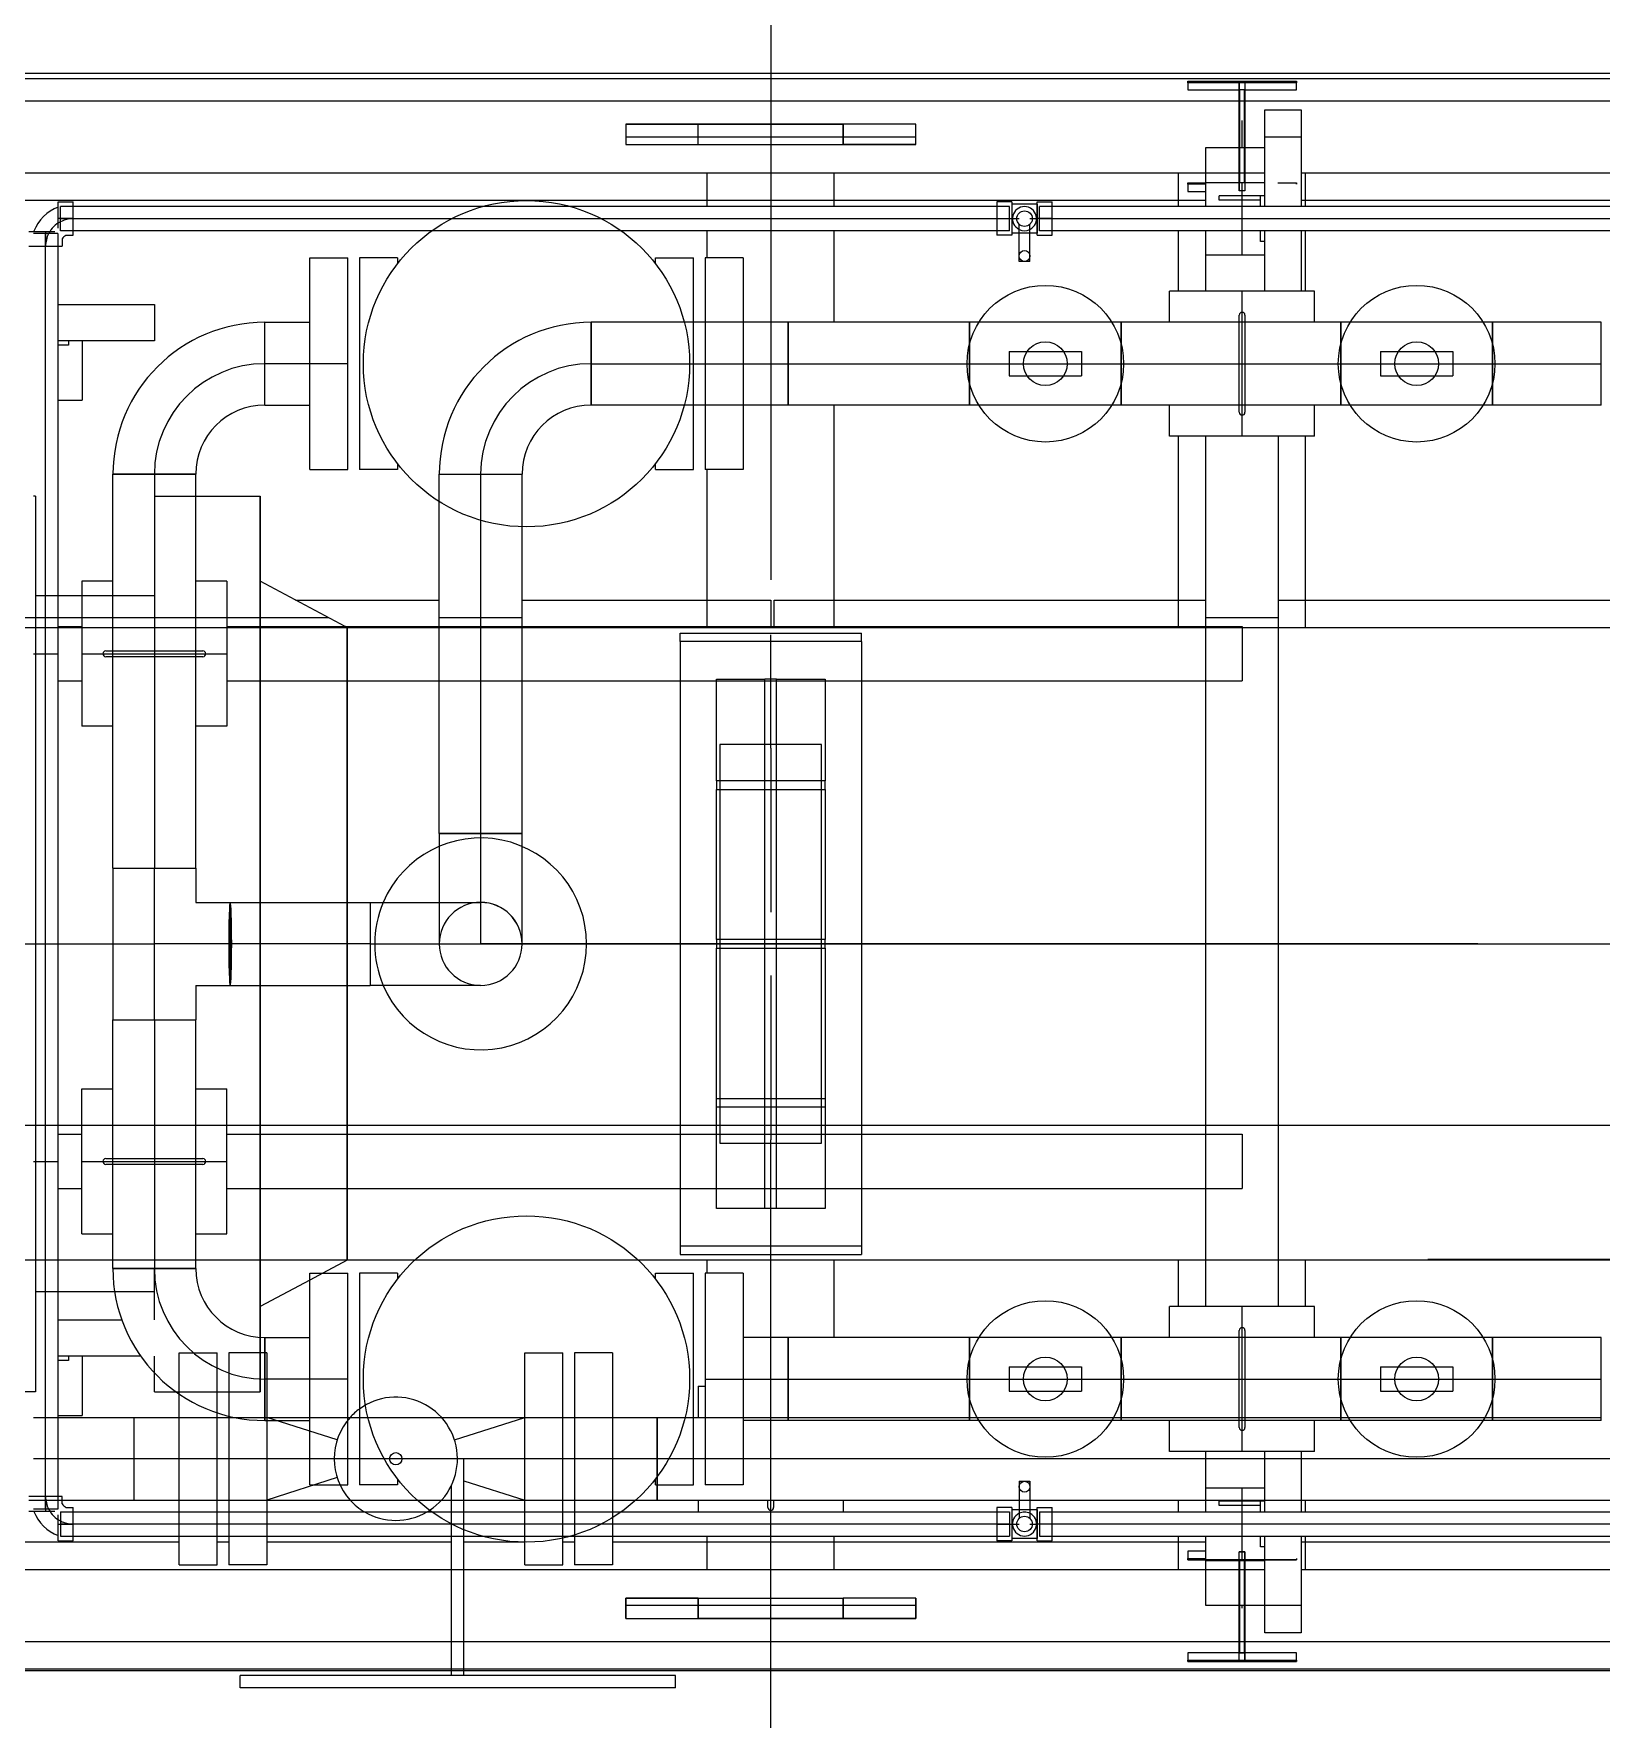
# Model space of a CAD drawing. Header units: inches. Extents: x 295136 to 296247, y 2627183 to 2627409.
# Drawn here: x 295226.986 to 295229.148, y 2627264.263 to 2627266.587 of the extents above; entities that cross this region are included whole.
import ezdxf

# ---------------------------------------------------------------- set-up
doc = ezdxf.new("R2010")
doc.units = ezdxf.units.IN
doc.header["$MEASUREMENT"] = 0
doc.layers.add('EQUIPMENT LAYOUT-EMBED 1_DWG$0$DwgTemplate', color=7, linetype='Continuous')
doc.layers.add('Layout', color=6, linetype='Continuous')

# ---------------------------------------------------------------- blocks, each defined once
blk = doc.blocks.new('A$C55974CAD')
at = {"lineweight": 25}
blk.add_line((34.1649, 18.9031), (34.1649, 19.394), dxfattribs=at)
at = {"layer": 'EQUIPMENT LAYOUT-EMBED 1_DWG$0$DwgTemplate', "color": 54, "lineweight": 25}
for p, q in [((33.5975, 14.0254), (33.5975, 22.3991)), ((35.7933, 22.3991), (35.7933, 14.0277))]:
    blk.add_line(p, q, dxfattribs=at)
at = {"layer": 'EQUIPMENT LAYOUT-EMBED 1_DWG$0$DwgTemplate', "color": 1, "lineweight": 25}
for p, q in [((33.6, 20.74), (33.6, 22.4)), ((35.8, 14), (35.8, 22.4)), ((33.6375, 14.0967), (33.6375, 22.3033)), ((33.7375, 22.3033), (33.7375, 19.6185)), ((35.6625, 19.6185), (35.6625, 22.3033)), ((35.7625, 22.3033), (35.7625, 14.0967)), ((33.775, 21.1157), (33.775, 22.2625)), ((35.625, 19.7005), (35.625, 22.2625)), ((34.6, 21.7654), (34.6, 21.15)), ((34.6, 21.7654), (34.6, 21.15)), ((34.2625, 21.2833), (34.2625, 21.25)), ((34.3375, 21.2833), (34.3375, 21.25)), ((34.9625, 21.2833), (34.9625, 21.25)), ((35.0375, 21.2833), (35.0375, 21.25)), ((33.775, 21.0473), (33.775, 21.0633)), ((34.2625, 21.05), (34.2625, 19.65)), ((34.3375, 21.05), (34.3375, 19.65)), ((34.9625, 21.05), (34.9625, 19.65)), ((35.0375, 21.05), (35.0375, 19.65)), ((33.775, 20.74), (33.775, 20.9949)), ((35.074, 20.9552), (35.074, 20.7571)), ((33.6, 18.2475), (33.6, 20.723)), ((33.775, 20.6391), (33.775, 20.723)), ((34.6, 19.325), (34.6, 20.7)), ((34.6, 20.7), (34.6, 20.284)), ((34.6, 20.7), (34.6, 16.108)), ((35.074, 20.6428), (35.074, 20.3)), ((33.775, 20.5708), (33.775, 20.5868)), ((33.775, 19.7005), (33.775, 20.5184)), ((33.7375, 20.3875), (33.7833, 20.3875)), ((34.146, 20.3875), (34.164, 20.3875)), ((35.0375, 20.3875), (35.2539, 20.3875)), ((35.546, 20.3875), (35.5833, 20.3875)), ((35.6167, 20.3875), (35.6625, 20.3875)), ((33.0699, 20.3), (33.6699, 20.3)), ((33.6699, 20.3), (33.6979, 20.3)), ((33.6979, 20.3), (33.7833, 20.3)), ((33.7833, 20.3), (33.8167, 20.3)), ((33.8167, 20.3), (33.9428, 20.3)), ((33.9428, 20.3), (34.0571, 20.3)), ((34.0571, 20.3), (34.2979, 20.3)), ((35.074, 20.3), (35.0375, 20.3)), ((35.0375, 20.2951), (35.074, 20.2951)), ((35.074, 20.2951), (35.074, 19.7)), ((35.3428, 20.3), (35.1021, 20.3)), ((35.4571, 20.3), (35.3428, 20.3)), ((35.5833, 20.3), (35.4571, 20.3)), ((35.6167, 20.3), (35.5833, 20.3)), ((35.7021, 20.3), (35.6167, 20.3)), ((35.7301, 20.3), (35.7021, 20.3)), ((36.3301, 20.3), (35.7301, 20.3)), ((33.7375, 20.2125), (33.7833, 20.2125)), ((34.0571, 20.2125), (34.164, 20.2125)), ((35.0375, 20.2125), (35.3428, 20.2125)), ((35.4571, 20.2125), (35.5833, 20.2125)), ((35.6167, 20.2125), (35.6625, 20.2125)), ((33.7375, 19.7375), (33.7833, 19.7375)), ((33.8167, 19.7375), (33.8328, 19.7375)), ((34.1, 19.7375), (34.164, 19.7375)), ((35.0375, 19.7375), (35.3, 19.7375)), ((35.5, 19.7375), (35.5833, 19.7375)), ((35.6167, 19.7375), (35.6625, 19.7375)), ((33.6125, 19.725), (33.6125, 19.575)), ((33.6225, 19.725), (33.6125, 19.725)), ((33.6225, 19.6535), (33.6225, 19.725)), ((33.7625, 19.725), (33.7525, 19.725)), ((33.7525, 19.725), (33.7525, 19.7005)), ((33.7625, 19.7005), (33.7625, 19.725)), ((35.6375, 19.725), (35.6375, 19.7005)), ((35.6475, 19.725), (35.6375, 19.725)), ((35.6475, 19.7005), (35.6475, 19.725)), ((35.7775, 19.725), (35.7775, 19.6535)), ((35.7875, 19.725), (35.7775, 19.725)), ((35.7875, 19.575), (35.7875, 19.725)), ((33.6875, 19.6185), (33.6875, 19.7)), ((33.6875, 19.7), (33.7495, 19.7)), ((33.8495, 19.7), (33.9, 19.7)), ((34.1, 19.7), (35.3, 19.7)), ((35.5, 19.7), (35.5495, 19.7)), ((35.6495, 19.7), (35.6981, 19.7)), ((35.6981, 19.7), (35.6981, 19.6185)), ((33.7495, 19.6535), (33.6225, 19.6535)), ((33.6225, 19.6465), (33.7495, 19.6465)), ((33.6225, 19.575), (33.6225, 19.6465)), ((34.3375, 19.65), (34.2625, 19.65)), ((35.0375, 19.65), (34.9625, 19.65)), ((35.7775, 19.6535), (35.6495, 19.6535)), ((35.6495, 19.6465), (35.7775, 19.6465)), ((35.7775, 19.6465), (35.7775, 19.575)), ((34.1, 19.6), (35.3, 19.6)), ((35.074, 19.6), (35.074, 18.574)), ((33.6125, 19.575), (33.6225, 19.575)), ((35.7775, 19.575), (35.7875, 19.575)), ((33.7375, 19.5685), (33.7375, 17.3685)), ((33.7375, 19.5625), (33.7833, 19.5625)), ((33.775, 18.574), (33.775, 19.5685)), ((33.8167, 19.5625), (33.8328, 19.5625)), ((34.1, 19.5625), (34.164, 19.5625)), ((35.036, 19.5625), (35.3, 19.5625)), ((35.5, 19.5625), (35.5833, 19.5625)), ((35.6167, 19.5625), (35.6625, 19.5625)), ((35.625, 18.574), (35.625, 19.5685)), ((35.6625, 17.3685), (35.6625, 19.5685))]:
    blk.add_line(p, q, dxfattribs=at)
at = {"layer": 'EQUIPMENT LAYOUT-EMBED 1_DWG$0$DwgTemplate', "color": 9, "lineweight": 25}
for p, q in [((34.35, 22.2133), (34.35, 16.1506)), ((35.05, 21.5537), (35.05, 20.9102)), ((34.3, 21.3167), (34.3, 21.2833)), ((35, 21.3167), (35, 21.2833)), ((34.3, 21.25), (34.3, 21.05)), ((35, 21.25), (35, 21.05)), ((35.05, 20.7571), (35.05, 20.6428)), ((33.6, 20.723), (33.6, 20.74)), ((33.6875, 20.1), (33.6875, 20.5)), ((35.7125, 20.1), (35.7125, 20.5)), ((34.2979, 20.3), (34.33, 20.3)), ((34.5564, 20.3), (34.33, 20.3)), ((34.87, 20.3), (34.6436, 20.3)), ((34.87, 20.3), (35.026, 20.3)), ((35.05, 19.7), (35.05, 19.6)), ((33.6839, 19.65), (33.6875, 19.65)), ((33.7495, 19.65), (33.8495, 19.65)), ((33.9, 19.65), (34.1, 19.65)), ((35.3, 19.65), (35.5, 19.65)), ((35.5495, 19.65), (35.6495, 19.65)), ((35.6981, 19.65), (35.7354, 19.65)), ((33.6875, 19.5685), (33.6875, 19.6185)), ((35.7125, 19.5685), (35.7125, 19.6185))]:
    blk.add_line(p, q, dxfattribs=at)
at = {"layer": 'EQUIPMENT LAYOUT-EMBED 1_DWG$0$DwgTemplate', "color": 7, "lineweight": 25}
for p, q in [((34.164, 20.884), (34.164, 21.58)), ((35.036, 20.884), (35.036, 21.58)), ((33.9825, 21.314), (33.9825, 21.3495)), ((33.8175, 21.3), (33.8175, 21.323)), ((33.8206, 21.2833), (33.8206, 21.3167)), ((33.8328, 21.323), (33.8328, 21.277)), ((33.8381, 21.3), (33.8381, 21.323)), ((33.89, 21.2833), (33.89, 21.3167)), ((33.9471, 21.3167), (33.9471, 21.2833)), ((35.2175, 21.314), (33.9825, 21.314)), ((35.2175, 21.314), (33.9825, 21.314)), ((34.12, 21.2833), (34.12, 21.314)), ((35.08, 21.2833), (35.08, 21.314)), ((35.2175, 21.314), (35.2175, 21.3167)), ((35.5619, 21.323), (35.5619, 21.277)), ((35.5794, 21.2833), (35.5794, 21.3167)), ((35.5825, 21.323), (35.5825, 21.2871)), ((33.8206, 21.3), (33.8175, 21.3)), ((33.8175, 21.3), (33.8175, 21.3)), ((33.8175, 21.2871), (33.8175, 21.3)), ((33.8206, 21.3), (33.8381, 21.3)), ((33.8381, 21.3), (33.8206, 21.3)), ((33.8381, 21.3), (35.5619, 21.3)), ((33.8381, 21.277), (33.8381, 21.3)), ((35.5619, 21.3), (35.5794, 21.3)), ((35.5794, 21.3), (35.5619, 21.3)), ((35.5825, 21.3), (35.5794, 21.3)), ((35.5825, 21.3), (35.5825, 21.3)), ((33.777, 21.2825), (33.8129, 21.2825)), ((33.777, 21.2825), (33.777, 21.2619)), ((33.8167, 21.2793), (33.7833, 21.2793)), ((33.7833, 21.2793), (33.7833, 21.2619)), ((33.8, 21.2825), (33.8, 21.2793)), ((33.8, 21.2825), (33.8, 21.2825)), ((33.8, 21.2619), (33.8, 21.2793)), ((33.8, 21.2793), (33.8, 21.2619)), ((33.8167, 21.2793), (33.8167, 21.2619)), ((33.8381, 21.2833), (33.8206, 21.2833)), ((33.823, 21.2722), (33.823, 21.2619)), ((33.8278, 21.277), (33.8381, 21.277)), ((33.8328, 21.277), (33.8328, 20.7874)), ((35.5619, 21.2833), (33.8381, 21.2833)), ((33.89, 20.9357), (33.89, 21.2833)), ((33.9471, 21.2833), (33.9471, 21.0398)), ((35.5794, 21.2833), (35.5619, 21.2833)), ((35.5722, 21.277), (35.5619, 21.277)), ((35.577, 21.2722), (35.577, 21.2619)), ((35.5833, 21.2793), (35.6167, 21.2793)), ((35.5833, 21.2619), (35.5833, 21.2793)), ((35.5871, 21.2825), (35.6, 21.2825)), ((35.6, 21.2793), (35.6, 21.2825)), ((35.6, 21.2825), (35.6, 21.2825)), ((35.6, 21.2825), (35.623, 21.2825)), ((35.6, 21.2793), (35.6, 21.2619)), ((35.6, 21.2619), (35.6, 21.2793)), ((35.6167, 21.2619), (35.6167, 21.2793)), ((35.623, 21.2825), (35.623, 21.2619)), ((33.777, 21.2619), (33.823, 21.2619)), ((33.7833, 21.2619), (33.7833, 20.6973)), ((33.8, 20.7399), (33.8, 21.2619)), ((33.8167, 21.2619), (33.8167, 20.7673)), ((35.08, 21.15), (35.08, 21.25)), ((35.577, 21.2619), (35.6, 21.2619)), ((35.5833, 20.7673), (35.5833, 21.2619)), ((35.6, 21.2619), (35.6, 20.7399)), ((35.6, 21.2619), (35.623, 21.2619)), ((35.6167, 20.6973), (35.6167, 21.2619)), ((34.12, 21.15), (34.12, 21.2046)), ((34.1524, 21.2071), (34.1524, 21.0928)), ((34.1524, 21.2071), (34.296, 21.2071)), ((34.1524, 21.0928), (34.1524, 21.2071)), ((34.296, 21.2071), (34.304, 21.2071)), ((34.304, 21.2071), (34.4953, 21.2071)), ((34.4953, 21.2071), (34.4953, 21.0928)), ((34.4954, 21.2071), (34.4954, 21.0929)), ((34.7046, 21.2071), (34.4954, 21.2071)), ((34.7046, 21.2071), (34.7046, 21.0928)), ((34.7046, 21.2071), (34.996, 21.2071)), ((34.7046, 21.2071), (34.7046, 21.0929)), ((34.996, 21.2071), (35.004, 21.2071)), ((35.004, 21.2071), (35.2476, 21.2071)), ((35.2476, 21.2071), (35.2476, 21.0928)), ((35.2476, 21.0928), (35.2476, 21.2071)), ((33.8328, 21.1776), (33.89, 21.1776)), ((33.8328, 21.1776), (33.9471, 21.1776)), ((33.89, 21.1776), (33.9471, 21.1776)), ((34.0086, 21.15), (34.0315, 21.15)), ((34.0086, 21.15), (34.0315, 21.15)), ((34.0815, 21.15), (34.1524, 21.15)), ((34.0815, 21.15), (34.1524, 21.15)), ((34.296, 21.15), (34.1524, 21.15)), ((34.1524, 21.15), (34.1524, 21.15)), ((34.1524, 21.15), (34.1524, 21.15)), ((34.304, 21.15), (34.296, 21.15)), ((34.4953, 21.15), (34.304, 21.15)), ((34.4953, 21.15), (34.4954, 21.15)), ((34.4954, 21.15), (34.7046, 21.15)), ((34.6, 21.0454), (34.6, 21.15)), ((34.996, 21.15), (34.7046, 21.15)), ((34.7046, 21.15), (34.7046, 21.15)), ((34.7046, 21.15), (34.7046, 21.15)), ((35.004, 21.15), (34.996, 21.15)), ((35.2476, 21.15), (35.004, 21.15)), ((35.2175, 21.15), (35.2175, 21.0928)), ((35.2476, 21.15), (35.2476, 21.15)), ((35.2476, 21.15), (35.2476, 21.15)), ((33.7439, 21.1157), (33.7833, 21.1157)), ((33.7439, 21.1157), (33.7439, 21.0633)), ((33.7833, 21.1157), (33.8167, 21.1157)), ((33.8167, 21.1157), (33.8328, 21.1157)), ((33.8328, 21.1157), (33.89, 21.1157)), ((33.89, 21.1157), (33.9471, 21.1157)), ((33.9471, 21.1157), (33.9793, 21.1157)), ((33.9793, 21.1157), (34.036, 21.1157)), ((33.9825, 21.1202), (33.9825, 21.004)), ((34.036, 21.1157), (34.036, 21.0633)), ((34.1524, 21.0928), (34.296, 21.0928)), ((34.296, 21.0928), (34.304, 21.0928)), ((34.304, 21.0928), (34.4953, 21.0928)), ((34.4954, 21.0929), (34.4954, 21.0928)), ((34.5428, 21.0928), (34.4954, 21.0928)), ((34.5428, 21.0929), (34.5428, 21.0454)), ((34.6571, 21.0929), (34.6571, 21.0454)), ((34.7046, 21.0928), (34.6571, 21.0928)), ((34.7046, 21.0929), (34.7046, 21.0928)), ((34.7046, 21.0928), (34.996, 21.0928)), ((34.996, 21.0928), (35.004, 21.0928)), ((35.004, 21.0928), (35.2476, 21.0928)), ((33.7439, 21.0633), (33.7833, 21.0633)), ((33.7833, 21.0633), (33.8167, 21.0633)), ((33.8167, 21.0633), (33.8328, 21.0633)), ((33.8328, 21.0633), (33.89, 21.0633)), ((33.89, 21.0633), (33.9471, 21.0633)), ((33.9471, 21.0633), (33.9534, 21.0633)), ((33.9534, 21.0633), (34.036, 21.0633)), ((33.7833, 21.0473), (33.7439, 21.0473)), ((33.7439, 20.9949), (33.7439, 21.0473)), ((33.8167, 21.0473), (33.7833, 21.0473)), ((33.8328, 21.0473), (33.8167, 21.0473)), ((33.89, 21.0473), (33.8328, 21.0473)), ((33.9471, 21.0473), (33.89, 21.0473)), ((33.9488, 21.0473), (33.9471, 21.0473)), ((33.9471, 21.0398), (33.9471, 20.8833)), ((34.036, 21.0473), (33.9488, 21.0473)), ((34.036, 20.9949), (34.036, 21.0473)), ((34.6571, 21.0454), (34.5428, 21.0454)), ((34.5428, 21.0454), (34.5428, 20.8524)), ((34.6, 20.8524), (34.6, 21.0454)), ((34.6, 21.0454), (34.6, 21.0454)), ((34.6571, 21.0454), (34.6571, 20.8524)), ((33.574, 20.7315), (33.574, 21.0315)), ((33.574, 21.0315), (33.591, 21.0315)), ((33.591, 20.7315), (33.591, 21.0315)), ((33.7833, 20.9949), (33.7439, 20.9949)), ((33.8167, 20.9949), (33.7833, 20.9949)), ((33.8328, 20.9949), (33.8167, 20.9949)), ((33.9471, 20.9949), (33.8328, 20.9949)), ((33.89, 20.9949), (33.8328, 20.9949)), ((33.864, 20.8979), (33.8328, 20.9949)), ((34.036, 20.9949), (33.89, 20.9949)), ((33.916, 20.8979), (33.9471, 20.9949)), ((33.9428, 20.9976), (34, 20.9976)), ((33.9428, 20.9976), (33.9428, 20.9357)), ((34.0571, 20.9976), (33.9428, 20.9976)), ((34.0574, 21.004), (33.9825, 21.004)), ((33.9825, 21.004), (34.0574, 21.004)), ((34, 20.8833), (34, 20.9976)), ((34, 20.9976), (34.0571, 20.9976)), ((34, 20.9976), (34, 20.9976)), ((34, 20.9976), (34, 20.9976)), ((34.0571, 20.9976), (34.0571, 20.9357)), ((34.3375, 21.004), (34.2625, 21.004)), ((34.2625, 21.004), (34.3375, 21.004)), ((34.6571, 21.004), (34.5428, 21.004)), ((34.5428, 21.004), (34.6571, 21.004)), ((35.0375, 21.004), (34.9625, 21.004)), ((34.9625, 21.004), (35.0375, 21.004)), ((35.3428, 20.9976), (35.4, 20.9976)), ((35.3428, 20.9976), (35.3428, 20.9357)), ((35.3428, 20.9976), (35.4571, 20.9976)), ((35.4, 20.8833), (35.4, 20.9976)), ((35.4, 20.9976), (35.4571, 20.9976)), ((35.4, 20.9976), (35.4, 20.9976)), ((35.4, 20.9976), (35.4, 20.9976)), ((35.4571, 20.9976), (35.4571, 20.9357)), ((33.8539, 20.9357), (34, 20.9357)), ((33.8539, 20.9357), (33.8539, 20.8833)), ((33.89, 20.8833), (33.89, 20.9357)), ((34, 20.9357), (34.146, 20.9357)), ((34.146, 20.9176), (34.1364, 20.9357)), ((34.146, 20.9357), (34.146, 20.8833)), ((35.2539, 20.9357), (35.4, 20.9357)), ((35.2539, 20.9357), (35.2539, 20.8833)), ((35.4, 20.9357), (35.546, 20.9357)), ((35.546, 20.9357), (35.546, 20.8833)), ((33.8539, 20.8833), (34, 20.8833)), ((33.89, 20.8673), (33.89, 20.8833)), ((33.9471, 20.8833), (33.9471, 20.8673)), ((34, 20.8833), (34.146, 20.8833)), ((34.3375, 20.884), (34.2625, 20.884)), ((34.2625, 20.884), (34.3375, 20.884)), ((34.6571, 20.884), (34.5428, 20.884)), ((34.5428, 20.884), (34.6571, 20.884)), ((35.036, 20.884), (34.9625, 20.884)), ((34.9625, 20.884), (35.036, 20.884)), ((35.036, 20.884), (35.0375, 20.8868)), ((35.036, 19.6), (35.036, 20.884)), ((35.2539, 20.8833), (35.4, 20.8833)), ((35.4, 20.8833), (35.546, 20.8833)), ((33.89, 20.4063), (33.89, 20.8673)), ((33.9471, 20.8673), (33.9471, 20.4063)), ((34.6571, 20.8524), (34.5428, 20.8524)), ((34.6571, 20.8524), (34.5428, 20.8524)), ((34.5428, 20.7), (34.5428, 20.8524)), ((34.6, 20.8524), (34.6, 20.8524)), ((34.6, 20.8524), (34.6, 20.8524)), ((34.6, 20.8524), (34.6, 20.7)), ((34.6571, 20.8524), (34.6571, 20.7)), ((33.8328, 20.7874), (33.8328, 20.4862)), ((34.164, 20.4827), (34.164, 20.7908)), ((33.8167, 20.7673), (33.8167, 20.5063)), ((34.7524, 20.7571), (34.6, 20.7571)), ((34.7524, 20.7), (34.7524, 20.7571)), ((34.7524, 20.7571), (34.7524, 20.7)), ((34.7524, 20.7571), (35.0375, 20.7571)), ((35.0375, 20.7571), (35.2099, 20.7571)), ((35.2099, 20.7571), (35.2476, 20.7571)), ((35.2476, 20.7571), (35.2476, 20.7)), ((35.2476, 20.7571), (35.2476, 20.6428)), ((35.5833, 20.5063), (35.5833, 20.7673)), ((33.591, 20.74), (33.6375, 20.74)), ((33.6375, 20.74), (33.7375, 20.74)), ((33.7375, 20.74), (33.7833, 20.74)), ((33.7833, 20.74), (33.854, 20.74)), ((33.8, 20.5337), (33.8, 20.7399)), ((33.916, 20.7361), (33.9471, 20.6392)), ((35.6, 20.7399), (35.6, 20.5337)), ((33.574, 20.4315), (33.574, 20.7315)), ((33.591, 20.4315), (33.591, 20.7315)), ((33.591, 20.723), (33.6375, 20.723)), ((33.6375, 20.723), (33.7375, 20.723)), ((33.7375, 20.723), (33.7833, 20.723)), ((33.7833, 20.723), (33.89, 20.723)), ((33.8598, 20.723), (33.8328, 20.6392)), ((33.7833, 20.6973), (33.7833, 20.5762)), ((34.7524, 20.7), (34.6, 20.7)), ((34.7524, 20.7), (34.7524, 20.7)), ((34.7524, 20.7), (34.7524, 20.7)), ((34.7524, 20.6428), (34.7524, 20.7)), ((35.0375, 20.7), (34.7524, 20.7)), ((34.7524, 20.7), (34.7524, 20.6428)), ((35.1841, 20.7), (35.0375, 20.7)), ((35.2476, 20.7), (35.1841, 20.7)), ((35.2476, 20.7), (35.2476, 20.6428)), ((35.2476, 20.7), (35.2476, 20.7)), ((35.2476, 20.7), (35.2476, 20.7)), ((35.6167, 20.5762), (35.6167, 20.6973)), ((33.7439, 20.6391), (33.775, 20.6391)), ((33.7439, 20.6391), (33.7439, 20.5868)), ((33.775, 20.6391), (33.89, 20.6391)), ((33.8328, 20.6392), (33.89, 20.6392)), ((33.89, 20.6392), (33.9471, 20.6392)), ((33.89, 20.6391), (34.036, 20.6391)), ((34.036, 20.6391), (34.036, 20.5868)), ((34.6, 20.6428), (34.7524, 20.6428)), ((34.7524, 20.6428), (35.0375, 20.6428)), ((35.0375, 20.6428), (35.1751, 20.6428)), ((35.1751, 20.6428), (35.2476, 20.6428)), ((33.7439, 20.5868), (33.7806, 20.5868)), ((33.7833, 20.5708), (33.7439, 20.5708)), ((33.7439, 20.5184), (33.7439, 20.5708)), ((33.7806, 20.5868), (33.89, 20.5868)), ((33.7833, 20.5762), (33.7833, 19.9881)), ((33.89, 20.5708), (33.7833, 20.5708)), ((33.89, 20.5868), (34.036, 20.5868)), ((34.036, 20.5708), (33.89, 20.5708)), ((34.036, 20.5184), (34.036, 20.5708)), ((35.6167, 19.9881), (35.6167, 20.5762)), ((35.3428, 20.5476), (35.4, 20.5476)), ((35.3428, 20.4063), (35.3428, 20.5476)), ((35.4571, 20.5476), (35.3428, 20.5476)), ((35.4, 20.5476), (35.4, 20.4063)), ((35.4, 20.5476), (35.4571, 20.5476)), ((35.4, 20.5476), (35.4, 20.5476)), ((35.4, 20.5476), (35.4, 20.5476)), ((35.4571, 20.4063), (35.4571, 20.5476)), ((33.8, 19.9881), (33.8, 20.5337)), ((35.6, 20.5337), (35.6, 19.9881)), ((33.7833, 20.5184), (33.7439, 20.5184)), ((33.89, 20.5184), (33.7833, 20.5184)), ((33.8167, 20.5063), (33.8167, 19.9881)), ((34.036, 20.5184), (33.89, 20.5184)), ((35.5833, 19.9881), (35.5833, 20.5063)), ((33.8328, 20.4862), (33.8328, 19.9575)), ((33.8328, 20.4565), (33.9471, 20.4565)), ((33.89, 20.4565), (33.8328, 20.4565)), ((33.9471, 20.4565), (33.89, 20.4565)), ((33.574, 20.4315), (33.591, 20.4315)), ((34.1717, 20.425), (34.1717, 20.175)), ((34.1831, 20.425), (34.1717, 20.425)), ((34.1831, 20.175), (34.1831, 20.425)), ((35.0169, 20.425), (34.1831, 20.425)), ((35.0169, 20.175), (35.0169, 20.425)), ((35.0169, 20.425), (35.0283, 20.425)), ((35.0283, 20.425), (35.0283, 20.175)), ((34, 20.3903), (33.8539, 20.3903)), ((33.8539, 20.3379), (33.8539, 20.3903)), ((33.89, 20.3903), (33.89, 20.4063)), ((33.89, 20.3379), (33.89, 20.3903)), ((33.9471, 20.4063), (33.9471, 20.3903)), ((33.9471, 20.3903), (33.9471, 20.026)), ((34, 20.3903), (34, 20.276)), ((34.146, 20.3903), (34, 20.3903)), ((34.146, 20.3379), (34.146, 20.3903)), ((35.4, 20.3903), (35.2539, 20.3903)), ((35.2539, 20.3379), (35.2539, 20.3903)), ((35.3428, 20.3903), (35.3428, 20.4063)), ((35.3428, 20.3379), (35.3428, 20.3903)), ((35.4, 20.4063), (35.4, 20.3903)), ((35.4, 20.3903), (35.4, 20.276)), ((35.546, 20.3903), (35.4, 20.3903)), ((35.4571, 20.3903), (35.4571, 20.4063)), ((35.4571, 20.3379), (35.4571, 20.3903)), ((35.546, 20.3379), (35.546, 20.3903)), ((34.235, 20.308), (34.235, 20.375)), ((34.235, 20.375), (34.375, 20.375)), ((34.875, 20.37), (34.325, 20.37)), ((34.875, 20.37), (34.325, 20.37)), ((34.325, 20.37), (34.325, 20.23)), ((34.325, 20.37), (34.325, 20.23)), ((34.375, 20.375), (34.387, 20.375)), ((34.375, 20.225), (34.375, 20.375)), ((34.387, 20.375), (34.387, 20.225)), ((34.387, 20.375), (34.594, 20.375)), ((34.594, 20.375), (34.594, 20.225)), ((34.606, 20.375), (34.594, 20.375)), ((34.606, 20.375), (34.813, 20.375)), ((34.606, 20.225), (34.606, 20.375)), ((34.825, 20.375), (34.813, 20.375)), ((34.813, 20.375), (34.813, 20.225)), ((34.825, 20.225), (34.825, 20.375)), ((34.825, 20.375), (34.965, 20.375)), ((34.875, 20.23), (34.875, 20.37)), ((34.875, 20.23), (34.875, 20.37)), ((34.965, 20.375), (34.965, 20.308)), ((34, 20.3379), (33.8539, 20.3379)), ((33.89, 19.7), (33.89, 20.3379)), ((33.9428, 20.276), (33.9428, 20.3379)), ((34.146, 20.3379), (34, 20.3379)), ((34.0571, 20.276), (34.0571, 20.3379)), ((35.4, 20.3379), (35.2539, 20.3379)), ((35.3428, 20.276), (35.3428, 20.3379)), ((35.546, 20.3379), (35.4, 20.3379)), ((35.4571, 20.276), (35.4571, 20.3379)), ((34.235, 20.292), (34.235, 20.308)), ((34.235, 20.308), (34.965, 20.308)), ((34.235, 20.225), (34.235, 20.292)), ((34.235, 20.292), (34.965, 20.292)), ((34.965, 20.292), (34.965, 20.308)), ((34.965, 20.292), (34.965, 20.225)), ((33.9428, 20.276), (34, 20.276)), ((33.9428, 20.026), (33.9428, 20.276)), ((34, 20.276), (33.9428, 20.276)), ((34, 20.276), (34, 20.0293)), ((34, 20.276), (34.0571, 20.276)), ((34.0571, 20.276), (34, 20.276)), ((34.0571, 20.026), (34.0571, 20.276)), ((35.3428, 20.276), (35.4571, 20.276)), ((35.3428, 20.026), (35.3428, 20.276)), ((35.4, 20.276), (35.3428, 20.276)), ((35.4, 20.276), (35.4, 20.0293)), ((35.4571, 20.276), (35.4, 20.276)), ((35.4571, 20.026), (35.4571, 20.276)), ((34.375, 20.225), (34.235, 20.225)), ((34.325, 20.23), (34.875, 20.23)), ((34.325, 20.23), (34.875, 20.23)), ((34.387, 20.225), (34.375, 20.225)), ((34.594, 20.225), (34.387, 20.225)), ((34.594, 20.225), (34.606, 20.225)), ((34.813, 20.225), (34.606, 20.225)), ((34.813, 20.225), (34.825, 20.225)), ((34.965, 20.225), (34.825, 20.225)), ((34.1831, 20.175), (34.1717, 20.175)), ((35.0169, 20.175), (34.1831, 20.175)), ((35.0169, 20.175), (35.0283, 20.175)), ((33.9735, 20.026), (33.9428, 20.026)), ((33.9428, 20.0129), (33.9428, 20.026)), ((33.9428, 20.026), (33.9735, 20.026)), ((33.9428, 19.8297), (33.9428, 20.0129)), ((33.9471, 20.026), (33.9471, 20.026)), ((33.9471, 20.026), (33.9471, 19.5139)), ((34, 20.026), (33.9735, 20.026)), ((33.9735, 20.026), (34, 20.026)), ((34, 20.0293), (34, 20.026)), ((34, 20.026), (34, 19.8167)), ((34, 20.026), (34, 20.026)), ((34.0265, 20.026), (34, 20.026)), ((34, 20.026), (34.0265, 20.026)), ((34.0571, 20.026), (34.0265, 20.026)), ((34.0265, 20.026), (34.0571, 20.026)), ((34.0571, 20.0129), (34.0571, 20.026)), ((34.0571, 19.8297), (34.0571, 20.0129)), ((35.3428, 20.026), (35.3735, 20.026)), ((35.3735, 20.026), (35.3428, 20.026)), ((35.3428, 20.0129), (35.3428, 20.026)), ((35.3428, 20.026), (35.3428, 20.026)), ((35.3428, 19.8297), (35.3428, 20.0129)), ((35.3735, 20.026), (35.4265, 20.026)), ((35.4, 20.026), (35.3735, 20.026)), ((35.4, 20.0293), (35.4, 20.026)), ((35.4, 20.026), (35.4, 20.026)), ((35.4, 20.026), (35.4, 19.8167)), ((35.4265, 20.026), (35.4, 20.026)), ((35.4265, 20.026), (35.4571, 20.026)), ((35.4571, 20.026), (35.4265, 20.026)), ((35.4571, 20.0129), (35.4571, 20.026)), ((35.4571, 20.026), (35.4571, 20.026)), ((35.4571, 19.8297), (35.4571, 20.0129)), ((33.8, 19.9881), (33.777, 19.9881)), ((33.777, 19.9674), (33.777, 19.9881)), ((33.8, 19.9674), (33.777, 19.9674)), ((33.7802, 19.9325), (33.7802, 19.9674)), ((33.7833, 19.9881), (33.7833, 19.9706)), ((33.8167, 19.9706), (33.7833, 19.9706)), ((33.8, 19.9881), (33.8, 19.9706)), ((33.823, 19.9881), (33.8, 19.9881)), ((33.8, 19.9706), (33.8, 19.9881)), ((33.8, 19.9706), (33.8, 19.9674)), ((33.8, 19.9674), (33.8, 19.9606)), ((33.823, 19.9674), (33.8, 19.9674)), ((33.8167, 19.9881), (33.8167, 19.9706)), ((33.8198, 19.9575), (33.8198, 19.9674)), ((33.823, 19.9674), (33.823, 19.9881)), ((35.6, 19.9881), (35.577, 19.9881)), ((35.577, 19.9674), (35.577, 19.9881)), ((35.6, 19.9674), (35.577, 19.9674)), ((35.5802, 19.9575), (35.5802, 19.9674)), ((35.5833, 19.9706), (35.5833, 19.9881)), ((35.5833, 19.9706), (35.6167, 19.9706)), ((35.6, 19.9881), (35.6, 19.9706)), ((35.6, 19.9881), (35.6, 19.9706)), ((35.623, 19.9881), (35.6, 19.9881)), ((35.6, 19.9706), (35.6, 19.9674)), ((35.6, 19.9674), (35.6, 19.9606)), ((35.623, 19.9674), (35.6, 19.9674)), ((35.6167, 19.9706), (35.6167, 19.9881)), ((35.6198, 19.9325), (35.6198, 19.9674)), ((35.623, 19.9674), (35.623, 19.9881)), ((33.8, 19.9606), (33.8, 19.9575)), ((33.8, 19.9425), (33.8, 19.9393)), ((33.859, 19.9575), (33.8076, 19.9575)), ((33.859, 19.9425), (33.8076, 19.9425)), ((33.8198, 19.9425), (33.8198, 19.9575)), ((33.8198, 19.9325), (33.8198, 19.9425)), ((33.8328, 19.9575), (33.8328, 19.9425)), ((33.8328, 19.9425), (33.8328, 19.7005)), ((33.859, 19.9575), (33.859, 19.95)), ((33.859, 19.95), (33.859, 19.9425)), ((35.541, 19.95), (35.541, 19.9575)), ((35.541, 19.9575), (35.5924, 19.9575)), ((35.541, 19.9425), (35.541, 19.95)), ((35.541, 19.9425), (35.5924, 19.9425)), ((35.5802, 19.9425), (35.5802, 19.9575)), ((35.5802, 19.9325), (35.5802, 19.9425)), ((35.6, 19.9606), (35.6, 19.9575)), ((35.6, 19.9425), (35.6, 19.9393)), ((33.777, 19.9325), (33.8, 19.9325)), ((33.777, 19.9325), (33.777, 19.9119)), ((33.8, 19.9325), (33.7802, 19.9325)), ((33.8167, 19.9293), (33.7833, 19.9293)), ((33.7833, 19.9293), (33.7833, 19.9119)), ((33.8, 19.9393), (33.8, 19.9325)), ((33.8, 19.9293), (33.8, 19.9325)), ((33.8, 19.9325), (33.8, 19.9325)), ((33.8198, 19.9325), (33.8, 19.9325)), ((33.8, 19.9325), (33.823, 19.9325)), ((33.8, 19.9119), (33.8, 19.9293)), ((33.8, 19.9119), (33.8, 19.9293)), ((33.8167, 19.9293), (33.8167, 19.9119)), ((33.823, 19.9325), (33.823, 19.9119)), ((35.577, 19.9325), (35.6, 19.9325)), ((35.577, 19.9325), (35.577, 19.9119)), ((35.6, 19.9325), (35.5802, 19.9325)), ((35.5833, 19.9293), (35.6167, 19.9293)), ((35.5833, 19.9119), (35.5833, 19.9293)), ((35.6, 19.9393), (35.6, 19.9325)), ((35.6, 19.9293), (35.6, 19.9325)), ((35.6, 19.9325), (35.6, 19.9325)), ((35.6198, 19.9325), (35.6, 19.9325)), ((35.6, 19.9325), (35.623, 19.9325)), ((35.6, 19.9119), (35.6, 19.9293)), ((35.6, 19.9293), (35.6, 19.9119)), ((35.6167, 19.9119), (35.6167, 19.9293)), ((35.623, 19.9325), (35.623, 19.9119)), ((33.777, 19.9119), (33.8, 19.9119)), ((33.7833, 19.9119), (33.7833, 15.8381)), ((33.8, 19.9119), (33.823, 19.9119)), ((33.8, 15.8381), (33.8, 19.9119)), ((33.8167, 19.9119), (33.8167, 15.8381)), ((35.577, 19.9119), (35.6, 19.9119)), ((35.5833, 16.0001), (35.5833, 19.9119)), ((35.6, 19.9119), (35.623, 19.9119)), ((35.6, 19.9119), (35.6, 16.0001)), ((35.6167, 16.089), (35.6167, 19.9119)), ((33.9428, 19.8167), (33.9428, 19.8297)), ((34.0571, 19.8167), (34.0571, 19.8297)), ((35.3428, 19.8167), (35.3428, 19.8297)), ((35.4571, 19.8167), (35.4571, 19.8297)), ((33.9735, 19.8167), (33.9428, 19.8167)), ((33.9428, 19.8167), (33.9735, 19.8167)), ((33.9428, 19.654), (33.9428, 19.8167)), ((34, 19.8167), (33.9735, 19.8167)), ((33.9735, 19.8167), (34, 19.8167)), ((34, 19.8167), (34, 19.8167)), ((34, 19.8167), (34, 19.8167)), ((34.0265, 19.8167), (34, 19.8167)), ((34, 19.8167), (34, 19.8134)), ((34, 19.8167), (34.0265, 19.8167)), ((34, 19.8134), (34, 19.654)), ((34.0571, 19.8167), (34.0265, 19.8167)), ((34.0265, 19.8167), (34.0571, 19.8167)), ((34.0571, 19.654), (34.0571, 19.8167)), ((35.3735, 19.8167), (35.3428, 19.8167)), ((35.3428, 19.8167), (35.3735, 19.8167)), ((35.3428, 19.654), (35.3428, 19.8167)), ((35.4, 19.8167), (35.3735, 19.8167)), ((35.3735, 19.8167), (35.4, 19.8167)), ((35.4, 19.8167), (35.4, 19.8167)), ((35.4, 19.8167), (35.4, 19.8167)), ((35.4265, 19.8167), (35.4, 19.8167)), ((35.4, 19.8167), (35.4, 19.8134)), ((35.4, 19.8167), (35.4265, 19.8167)), ((35.4, 19.8134), (35.4, 19.654)), ((35.4571, 19.8167), (35.4265, 19.8167)), ((35.4265, 19.8167), (35.4571, 19.8167)), ((35.4571, 19.654), (35.4571, 19.8167)), ((33.7505, 19.575), (33.7505, 19.7005)), ((33.7505, 19.7005), (33.7505, 19.575)), ((33.8328, 19.7005), (33.8328, 19.5685)), ((33.89, 19.5685), (33.89, 19.7)), ((34.164, 19.6), (34.164, 19.7)), ((33.6125, 19.654), (33.6225, 19.654)), ((33.6125, 19.654), (33.6225, 19.654)), ((33.6225, 19.646), (33.6125, 19.646)), ((33.6125, 19.646), (33.6225, 19.646)), ((33.6225, 19.6535), (33.6225, 19.6465)), ((33.6225, 19.6465), (33.6225, 19.6535)), ((33.6375, 19.654), (33.7615, 19.654)), ((33.6375, 19.654), (33.7615, 19.654)), ((33.7615, 19.646), (33.6375, 19.646)), ((33.6375, 19.646), (33.7615, 19.646)), ((33.7615, 19.654), (33.7615, 19.646)), ((33.7615, 19.646), (33.7615, 19.654)), ((33.9428, 19.646), (33.9428, 19.654)), ((33.9428, 19.5139), (33.9428, 19.646)), ((34, 19.654), (34, 19.646)), ((34, 19.646), (34, 19.5172)), ((34.0571, 19.646), (34.0571, 19.654)), ((34.0571, 19.5139), (34.0571, 19.646)), ((35.3428, 19.646), (35.3428, 19.654)), ((35.3428, 19.5139), (35.3428, 19.646)), ((35.4, 19.654), (35.4, 19.646)), ((35.4, 19.646), (35.4, 19.5172)), ((35.4571, 19.646), (35.4571, 19.654)), ((35.4571, 19.5139), (35.4571, 19.646)), ((35.6385, 19.654), (35.7625, 19.654)), ((35.7625, 19.654), (35.6385, 19.654)), ((35.6385, 19.646), (35.6385, 19.654)), ((35.6385, 19.646), (35.6385, 19.654)), ((35.7625, 19.646), (35.6385, 19.646)), ((35.7625, 19.646), (35.6385, 19.646)), ((35.7775, 19.654), (35.7875, 19.654)), ((35.7875, 19.654), (35.7775, 19.654)), ((35.7775, 19.6465), (35.7775, 19.6535)), ((35.7775, 19.6465), (35.7775, 19.6535)), ((35.7875, 19.646), (35.7775, 19.646)), ((35.7875, 19.646), (35.7775, 19.646)), ((35.6495, 19.6005), (35.6495, 19.575)), ((35.6495, 19.6005), (35.6495, 19.575)), ((33.7525, 19.575), (33.7505, 19.575)), ((33.7525, 19.575), (33.7505, 19.575)), ((35.6495, 19.575), (35.6475, 19.575)), ((35.6475, 19.575), (35.6495, 19.575)), ((33.8328, 19.5685), (33.8328, 18.574)), ((33.89, 18.8834), (33.89, 19.5685)), ((33.9428, 19.5139), (33.9735, 19.5139)), ((33.9735, 19.5139), (33.9428, 19.5139)), ((33.9428, 19.5008), (33.9428, 19.5139)), ((33.9428, 19.3177), (33.9428, 19.5008)), ((33.9471, 19.5139), (33.9471, 19.5139)), ((33.9471, 19.5139), (33.9471, 19.1546)), ((33.9735, 19.5139), (34, 19.5139)), ((34, 19.5139), (33.9735, 19.5139)), ((34, 19.5172), (34, 19.5139)), ((34, 19.5139), (34.0265, 19.5139)), ((34, 19.5139), (34, 19.3046)), ((34, 19.5139), (34, 19.5139)), ((34.0265, 19.5139), (34, 19.5139)), ((34.0265, 19.5139), (34.0571, 19.5139)), ((34.0571, 19.5139), (34.0265, 19.5139)), ((34.0571, 19.5008), (34.0571, 19.5139)), ((34.0571, 19.3177), (34.0571, 19.5008)), ((35.3428, 19.5139), (35.3735, 19.5139)), ((35.3735, 19.5139), (35.3428, 19.5139)), ((35.3428, 19.5008), (35.3428, 19.5139)), ((35.3428, 19.5139), (35.3428, 19.5139)), ((35.3428, 19.3177), (35.3428, 19.5008)), ((35.3735, 19.5139), (35.4, 19.5139)), ((35.4, 19.5139), (35.3735, 19.5139)), ((35.4, 19.5172), (35.4, 19.5139)), ((35.4, 19.5139), (35.4265, 19.5139)), ((35.4, 19.5139), (35.4, 19.5139)), ((35.4, 19.5139), (35.4, 19.3046)), ((35.4265, 19.5139), (35.4, 19.5139)), ((35.4265, 19.5139), (35.4571, 19.5139)), ((35.4571, 19.5139), (35.4265, 19.5139)), ((35.4571, 19.5008), (35.4571, 19.5139)), ((35.4571, 19.5139), (35.4571, 19.5139)), ((35.4571, 19.3177), (35.4571, 19.5008)), ((33.9428, 19.3046), (33.9428, 19.3177)), ((34.0571, 19.3046), (34.0571, 19.3177)), ((35.3428, 19.3046), (35.3428, 19.3177)), ((35.4571, 19.3046), (35.4571, 19.3177)), ((33.9735, 19.3046), (33.9428, 19.3046)), ((33.9428, 19.3046), (33.9735, 19.3046)), ((33.9428, 19.1546), (33.9428, 19.3046)), ((34, 19.3046), (33.9735, 19.3046)), ((33.9735, 19.3046), (34, 19.3046)), ((34, 19.3046), (34, 19.3046)), ((34, 19.3046), (34, 19.3046)), ((34.0265, 19.3046), (34, 19.3046)), ((34, 19.3046), (34, 19.3013)), ((34, 19.3046), (34.0265, 19.3046)), ((34, 19.3013), (34, 19.1546)), ((34.0571, 19.3046), (34.0265, 19.3046)), ((34.0265, 19.3046), (34.0571, 19.3046)), ((34.0571, 19.1546), (34.0571, 19.3046)), ((35.3735, 19.3046), (35.3428, 19.3046)), ((35.3428, 19.3046), (35.3735, 19.3046)), ((35.3428, 19.1546), (35.3428, 19.3046)), ((35.4, 19.3046), (35.3735, 19.3046)), ((35.3735, 19.3046), (35.4265, 19.3046)), ((35.4, 19.3046), (35.4, 19.3046)), ((35.4, 19.3046), (35.4, 19.3046)), ((35.4265, 19.3046), (35.4, 19.3046)), ((35.4, 19.3046), (35.4, 19.3013)), ((35.4, 19.3013), (35.4, 19.1546)), ((35.4571, 19.3046), (35.4265, 19.3046)), ((35.4265, 19.3046), (35.4571, 19.3046)), ((35.4571, 19.1546), (35.4571, 19.3046)), ((33.9428, 19.1546), (34, 19.1546)), ((33.9471, 19.1546), (33.9471, 19.1546)), ((34, 19.1546), (34.0571, 19.1546)), ((34, 19.1546), (34, 19.1546)), ((35.3428, 19.1546), (35.3428, 19.1546)), ((35.3428, 19.1546), (35.4571, 19.1546)), ((35.4, 19.1546), (35.4, 19.1546)), ((35.4571, 19.1546), (35.4571, 19.1546))]:
    blk.add_line(p, q, dxfattribs=at)
at = {"layer": 'EQUIPMENT LAYOUT-EMBED 1_DWG$0$DwgTemplate', "color": 3, "lineweight": 25}
for p, q in [((33.9495, 21.2833), (33.9495, 21.2495)), ((34.0255, 21.2685), (34.0255, 21.2833)), ((34.0315, 21.2685), (34.0255, 21.2685)), ((34.0315, 21.2685), (34.0315, 21.2833)), ((34.0315, 21.1687), (34.0315, 21.2833)), ((34.0815, 21.2833), (34.0815, 21.1948)), ((35.3495, 21.2833), (35.3495, 21.2495)), ((35.4255, 21.2685), (35.4255, 21.2833)), ((35.4315, 21.2685), (35.4255, 21.2685)), ((35.4315, 21.2685), (35.4315, 21.2833)), ((35.4315, 21.15), (35.4315, 21.2833)), ((35.4815, 21.2833), (35.4815, 21.15)), ((34.0315, 21.2495), (33.9495, 21.2495)), ((34.2, 21.25), (34.2, 21.2071)), ((34.2, 21.25), (34.4, 21.25)), ((34.4, 21.25), (34.4, 21.2071)), ((34.9, 21.2071), (34.9, 21.25)), ((35.1, 21.25), (34.9, 21.25)), ((35.1, 21.2071), (35.1, 21.25)), ((35.4315, 21.2495), (35.3495, 21.2495)), ((34.296, 21.083), (34.296, 21.217)), ((34.304, 21.217), (34.304, 21.083)), ((34.996, 21.083), (34.996, 21.217)), ((35.004, 21.217), (35.004, 21.083)), ((35.4815, 21.15), (35.4315, 21.15)), ((34.2, 21.0928), (34.2, 21.05)), ((34.4, 21.0928), (34.4, 21.05)), ((34.9, 21.05), (34.9, 21.0928)), ((35.1, 21.05), (35.1, 21.0928)), ((34.2, 21.05), (34.4, 21.05)), ((35.1, 21.05), (34.9, 21.05)), ((33.8328, 20.4), (33.8167, 20.4)), ((33.99, 20.4), (33.9471, 20.4)), ((33.99, 20.4), (33.99, 20.3903)), ((33.823, 20.304), (33.8328, 20.304)), ((33.8328, 20.296), (33.823, 20.296)), ((33.8328, 20.2), (33.8167, 20.2)), ((33.9, 19.75), (33.9428, 19.75)), ((33.9, 19.55), (33.9, 19.75)), ((34.0571, 19.75), (34.1, 19.75)), ((34.1, 19.55), (34.1, 19.75)), ((35.3, 19.55), (35.3, 19.75)), ((35.3, 19.75), (35.3428, 19.75)), ((35.4571, 19.75), (35.5, 19.75)), ((35.5, 19.55), (35.5, 19.75)), ((33.7833, 19.7005), (33.7495, 19.7005)), ((33.7495, 19.6185), (33.7495, 19.7005)), ((33.8495, 19.7005), (33.8167, 19.7005)), ((33.8495, 19.6185), (33.8495, 19.7005)), ((35.5495, 19.6185), (35.5495, 19.7005)), ((35.5833, 19.7005), (35.5495, 19.7005)), ((35.6495, 19.7005), (35.6167, 19.7005)), ((35.6495, 19.6185), (35.6495, 19.7005)), ((33.8255, 19.6815), (33.8315, 19.6815)), ((33.8255, 19.6245), (33.8255, 19.6815)), ((33.8315, 19.6245), (33.8315, 19.6815)), ((35.6255, 19.6815), (35.6315, 19.6815)), ((35.6255, 19.6245), (35.6255, 19.6815)), ((35.6315, 19.6245), (35.6315, 19.6815)), ((33.933, 19.654), (34.067, 19.654)), ((34.067, 19.646), (33.933, 19.646)), ((35.333, 19.654), (35.467, 19.654)), ((35.467, 19.646), (35.333, 19.646)), ((33.65, 19.5685), (33.65, 19.6185)), ((33.65, 19.6185), (33.7833, 19.6185)), ((33.7685, 19.6245), (33.7833, 19.6245)), ((33.7685, 19.6185), (33.7685, 19.6245)), ((33.7685, 19.6185), (33.7833, 19.6185)), ((33.8167, 19.6245), (33.8315, 19.6245)), ((33.8167, 19.6185), (33.9, 19.6185)), ((33.8167, 19.6185), (33.8315, 19.6185)), ((33.8255, 19.6245), (33.8315, 19.6245)), ((33.8315, 19.6185), (33.8315, 19.6245)), ((35.5, 19.6185), (35.5833, 19.6185)), ((35.5685, 19.6185), (35.5685, 19.6245)), ((35.5685, 19.6245), (35.5833, 19.6245)), ((35.5685, 19.6185), (35.5833, 19.6185)), ((35.6167, 19.6245), (35.6315, 19.6245)), ((35.6167, 19.6185), (35.75, 19.6185)), ((35.6167, 19.6185), (35.6315, 19.6185)), ((35.6255, 19.6245), (35.6315, 19.6245)), ((35.6315, 19.6185), (35.6315, 19.6245)), ((35.75, 19.6185), (35.75, 19.5685)), ((33.7833, 19.5685), (33.65, 19.5685)), ((33.9, 19.5685), (33.8167, 19.5685)), ((33.9, 19.55), (33.9428, 19.55)), ((34.0571, 19.55), (34.1, 19.55)), ((35.3, 19.55), (35.3428, 19.55)), ((35.4571, 19.55), (35.5, 19.55)), ((35.5833, 19.5685), (35.5, 19.5685)), ((35.75, 19.5685), (35.6167, 19.5685))]:
    blk.add_line(p, q, dxfattribs=at)
at = {"layer": 'EQUIPMENT LAYOUT-EMBED 1_DWG$0$DwgTemplate', "color": 5, "lineweight": 25}
for p, q in [((34.12, 21.2046), (34.12, 21.2833)), ((35.08, 21.25), (35.08, 21.2833)), ((33.9825, 21.15), (34.0086, 21.15)), ((33.9825, 21.15), (34.0086, 21.15)), ((33.9825, 21.15), (33.9825, 21.1202)), ((35.2175, 21.0928), (35.2175, 21.004)), ((34.2625, 21.004), (34.0574, 21.004)), ((34.0574, 21.004), (34.2625, 21.004)), ((34.1364, 20.9357), (34.1, 21.004)), ((34.5428, 21.004), (34.3375, 21.004)), ((34.3375, 21.004), (34.5428, 21.004)), ((34.9625, 21.004), (34.6571, 21.004)), ((34.6571, 21.004), (34.9625, 21.004)), ((35.2175, 21.004), (35.0375, 21.004)), ((35.0375, 21.004), (35.2175, 21.004)), ((35.0375, 20.8868), (35.1, 21.004)), ((34.164, 20.884), (34.146, 20.9176)), ((34.2625, 20.884), (34.164, 20.884)), ((34.164, 20.884), (34.2625, 20.884)), ((34.164, 20.7908), (34.164, 20.884)), ((34.5428, 20.884), (34.3375, 20.884)), ((34.3375, 20.884), (34.5428, 20.884)), ((34.9625, 20.884), (34.6571, 20.884)), ((34.6571, 20.884), (34.9625, 20.884)), ((34, 20.8673), (33.8539, 20.8673)), ((33.8539, 20.8149), (33.8539, 20.8673)), ((34.146, 20.8673), (34, 20.8673)), ((34.146, 20.8149), (34.146, 20.8673)), ((35.4, 20.8673), (35.2539, 20.8673)), ((35.2539, 20.8149), (35.2539, 20.8673)), ((35.546, 20.8673), (35.4, 20.8673)), ((35.546, 20.8149), (35.546, 20.8673)), ((33.8625, 20.8149), (33.8539, 20.8149)), ((34.146, 20.8149), (34.1375, 20.8149)), ((35.2625, 20.8149), (35.2539, 20.8149)), ((35.546, 20.8149), (35.5375, 20.8149)), ((33.6979, 20.5), (33.6699, 20.5)), ((33.6699, 20.5), (33.6979, 20.5)), ((33.6699, 20.5), (33.6699, 20.4)), ((33.6699, 20.5), (33.6699, 20.4)), ((33.6979, 20.4), (33.6979, 20.5)), ((33.6979, 20.5), (33.6979, 20.4)), ((35.7301, 20.5), (35.7021, 20.5)), ((35.7301, 20.5), (35.7021, 20.5)), ((35.7021, 20.5), (35.7021, 20.4)), ((35.7021, 20.5), (35.7021, 20.4)), ((35.7301, 20.4), (35.7301, 20.5)), ((35.7301, 20.5), (35.7301, 20.4)), ((34.164, 19.7), (34.164, 20.4827)), ((33.8539, 20.4587), (33.8625, 20.4587)), ((33.8539, 20.4587), (33.8539, 20.4063)), ((34.1375, 20.4587), (34.146, 20.4587)), ((34.146, 20.4587), (34.146, 20.4063)), ((35.2539, 20.4587), (35.2625, 20.4587)), ((35.2539, 20.4587), (35.2539, 20.4063)), ((35.5375, 20.4587), (35.546, 20.4587)), ((35.546, 20.4587), (35.546, 20.4063)), ((33.6699, 20.4), (33.6979, 20.4)), ((33.6979, 20.4), (33.6699, 20.4)), ((33.6699, 20.2), (33.6699, 20.4)), ((33.6699, 20.4), (33.6699, 20.2)), ((33.6979, 20.4), (33.6699, 20.4)), ((33.6979, 20.4), (33.6979, 20.2)), ((33.6979, 20.4), (33.6979, 20.2)), ((33.8539, 20.4063), (34, 20.4063)), ((34, 20.4063), (34.146, 20.4063)), ((35.2539, 20.4063), (35.4, 20.4063)), ((35.4, 20.4063), (35.546, 20.4063)), ((35.7021, 20.4), (35.7301, 20.4)), ((35.7021, 20.4), (35.7301, 20.4)), ((35.7021, 20.4), (35.7021, 20.2)), ((35.7021, 20.4), (35.7021, 20.2)), ((35.7021, 20.4), (35.7301, 20.4)), ((35.7301, 20.2), (35.7301, 20.4)), ((35.7301, 20.4), (35.7301, 20.2)), ((33.6979, 20.2), (33.6699, 20.2)), ((33.6699, 20.2), (33.6979, 20.2)), ((33.6699, 20.2), (33.6699, 20.1)), ((33.6699, 20.1), (33.6699, 20.2)), ((33.6979, 20.2), (33.6699, 20.2)), ((33.6979, 20.1), (33.6979, 20.2)), ((33.6979, 20.1), (33.6979, 20.2)), ((35.7301, 20.2), (35.7021, 20.2)), ((35.7301, 20.2), (35.7021, 20.2)), ((35.7021, 20.2), (35.7021, 20.1)), ((35.7021, 20.1), (35.7021, 20.2)), ((35.7021, 20.2), (35.7301, 20.2)), ((35.7301, 20.1), (35.7301, 20.2)), ((35.7301, 20.1), (35.7301, 20.2)), ((33.6699, 20.1), (33.6979, 20.1)), ((33.6979, 20.1), (33.6699, 20.1)), ((35.7021, 20.1), (35.7301, 20.1)), ((35.7021, 20.1), (35.7301, 20.1)), ((33.9833, 19.9713), (33.9833, 19.9213)), ((34.0166, 19.9713), (33.9833, 19.9713)), ((34.0166, 19.9713), (34.0166, 19.9213)), ((35.3833, 19.9713), (35.3833, 19.9213)), ((35.4166, 19.9713), (35.3833, 19.9713)), ((35.4166, 19.9713), (35.4166, 19.9213)), ((33.9833, 19.9213), (33.9833, 19.8713)), ((34.0166, 19.9213), (34.0166, 19.8713)), ((35.3833, 19.9213), (35.3833, 19.8713)), ((35.4166, 19.9213), (35.4166, 19.8713)), ((34.0166, 19.8713), (33.9833, 19.8713)), ((35.4166, 19.8713), (35.3833, 19.8713)), ((33.6105, 19.575), (33.6105, 19.725)), ((33.6105, 19.725), (33.6105, 19.575)), ((33.6105, 19.725), (33.6125, 19.725)), ((33.6105, 19.725), (33.6125, 19.725)), ((33.7505, 19.7005), (33.7505, 19.725)), ((33.7505, 19.725), (33.7505, 19.7005)), ((33.7505, 19.725), (33.7525, 19.725)), ((33.7525, 19.725), (33.7505, 19.725)), ((35.6475, 19.725), (35.6495, 19.725)), ((35.6475, 19.725), (35.6495, 19.725)), ((35.6495, 19.725), (35.6495, 19.7005)), ((35.6495, 19.725), (35.6495, 19.7005)), ((35.7875, 19.725), (35.7895, 19.725)), ((35.7895, 19.725), (35.7875, 19.725)), ((35.7895, 19.725), (35.7895, 19.575)), ((35.7895, 19.725), (35.7895, 19.575)), ((33.6115, 19.646), (33.6115, 19.654)), ((33.6115, 19.654), (33.6115, 19.646)), ((33.6115, 19.654), (33.6125, 19.654)), ((33.6115, 19.654), (33.6125, 19.654)), ((33.6125, 19.646), (33.6115, 19.646)), ((33.6115, 19.646), (33.6125, 19.646)), ((33.6225, 19.654), (33.6375, 19.654)), ((33.6225, 19.654), (33.6375, 19.654)), ((33.6375, 19.646), (33.6225, 19.646)), ((33.6225, 19.646), (33.6375, 19.646)), ((35.7625, 19.654), (35.7775, 19.654)), ((35.7775, 19.654), (35.7625, 19.654)), ((35.7775, 19.646), (35.7625, 19.646)), ((35.7775, 19.646), (35.7625, 19.646)), ((35.7875, 19.654), (35.7885, 19.654)), ((35.7885, 19.654), (35.7875, 19.654)), ((35.7885, 19.646), (35.7875, 19.646)), ((35.7885, 19.646), (35.7875, 19.646)), ((35.7885, 19.654), (35.7885, 19.646)), ((35.7885, 19.654), (35.7885, 19.646)), ((34.164, 18.6788), (34.164, 19.6)), ((35.036, 18.574), (35.036, 19.6)), ((33.6125, 19.575), (33.6105, 19.575)), ((33.6105, 19.575), (33.6125, 19.575)), ((35.7895, 19.575), (35.7875, 19.575)), ((35.7895, 19.575), (35.7875, 19.575)), ((33.9833, 19.4593), (33.9833, 19.4093)), ((34.0166, 19.4593), (33.9833, 19.4593)), ((34.0166, 19.4593), (34.0166, 19.4093)), ((35.3833, 19.4593), (35.3833, 19.4093)), ((35.4166, 19.4593), (35.3833, 19.4593)), ((35.4166, 19.4593), (35.4166, 19.4093)), ((33.9833, 19.4093), (33.9833, 19.3593)), ((34.0166, 19.4093), (34.0166, 19.3593)), ((35.3833, 19.4093), (35.3833, 19.3593)), ((35.4166, 19.4093), (35.4166, 19.3593)), ((34.0166, 19.3593), (33.9833, 19.3593)), ((35.4166, 19.3593), (35.3833, 19.3593))]:
    blk.add_line(p, q, dxfattribs=at)
for centre, radius in [((34, 20.6368), 0.225), ((35.4, 20.6368), 0.225), ((34, 19.9213), 0.108), ((35.4, 19.9213), 0.108), ((34, 19.4093), 0.108), ((35.4, 19.4093), 0.108)]:
    blk.add_circle(centre, radius, dxfattribs=at)
at = {"layer": 'EQUIPMENT LAYOUT-EMBED 1_DWG$0$DwgTemplate', "color": 7, "lineweight": 25}
for centre, radius in [((33.89, 20.817), 0.0085), ((33.8, 19.95), 0.0107), ((33.8515, 19.95), 0.0075), ((34, 19.9213), 0.0302), ((35.4, 19.9213), 0.0302), ((35.5485, 19.95), 0.0075), ((35.6, 19.95), 0.0107), ((34, 19.4093), 0.0302), ((35.4, 19.4093), 0.0302)]:
    blk.add_circle(centre, radius, dxfattribs=at)
for centre, radius, start, end in [((33.8381, 21.2619), 0.0579, 110.8662, 159.1338), ((35.5619, 21.2619), 0.0579, 20.8662, 69.1338), ((33.8381, 21.2619), 0.0381, 117.2796, 152.7204), ((33.8381, 21.2619), 0.0381, 90, 117.2796), ((35.5619, 21.2619), 0.0381, 62.7204, 90), ((35.5619, 21.2619), 0.0381, 27.2796, 62.7204), ((33.8381, 21.2619), 0.0381, 152.7204, 180), ((33.8381, 21.2619), 0.0183, 124.2704, 145.7296), ((35.5619, 21.2619), 0.0183, 34.2704, 55.7296), ((35.5619, 21.2619), 0.0381, 0, 27.2796), ((34.1524, 20.9976), 0.2096, 90, 180), ((35.2476, 20.9976), 0.2095, 0, 90), ((34.1524, 20.9976), 0.1524, 90, 180), ((35.2476, 20.9976), 0.1524, 0, 90), ((34.1524, 20.9976), 0.0952, 90, 180), ((35.2476, 20.9976), 0.0953, 0, 90), ((33.89, 20.817), 0.085, 47.7511, 132.2489), ((33.89, 20.817), 0.085, 132.2489, 149.5811), ((33.89, 20.817), 0.085, 36.2414, 47.7511), ((33.89, 20.817), 0.085, 149.5811, 180), ((33.89, 20.817), 0.085, 213.2936, 36.2414), ((34.6, 20.7), 0.1461, 113.0357, 270), ((34.6, 20.7), 0.1461, 66.9643, 113.0357), ((34.6, 20.7), 0.1461, 270, 66.9643), ((33.89, 20.817), 0.085, 180, 210.4189), ((33.89, 20.817), 0.085, 210.4189, 213.2936), ((34.6, 20.7), 0.0572, 0, 180), ((35.2476, 20.5476), 0.2095, 0, 90), ((34.6, 20.7), 0.0572, 180, 0), ((34.6, 20.7), 0.0572, 180, 270), ((34.6, 20.7), 0.0571, 270, 0), ((35.2476, 20.5476), 0.1524, 0, 90), ((35.2476, 20.5476), 0.0953, 0, 90), ((33.8, 19.95), 0.0166, 26.7952, 333.2048), ((35.6, 19.95), 0.0166, 0, 153.2048), ((33.8, 19.95), 0.0166, 0, 26.7952), ((33.8, 19.95), 0.0166, 333.2048, 0), ((35.6, 19.95), 0.0166, 153.2048, 206.7952), ((35.6, 19.95), 0.0166, 206.7952, 0)]:
    blk.add_arc(centre, radius, start, end, dxfattribs=at)
at = {"layer": 'EQUIPMENT LAYOUT-EMBED 1_DWG$0$DwgTemplate', "color": 3, "lineweight": 25}
for centre, start, end in [((34.3, 21.217), 0, 180), ((35, 21.217), 0, 180), ((34.3, 21.083), 180, 0), ((35, 21.083), 180, 0), ((33.823, 20.3), 90, 270), ((33.933, 19.65), 90, 270), ((34.067, 19.65), 270, 90), ((35.333, 19.65), 90, 270), ((35.467, 19.65), 270, 90)]:
    blk.add_arc(centre, 0.004, start, end, dxfattribs=at)
at = {"layer": 'EQUIPMENT LAYOUT-EMBED 1_DWG$0$DwgTemplate', "color": 7, "lineweight": 25}
for major_axis, start_param, end_param in [((-0.0572, 0), 4.712389, 6.288027), ((0.0572, 0), 3.146435, 6.278343), ((0.0572, 0), 6.278343, 7.853982)]:
    blk.add_ellipse((34.6, 21.0454), major_axis=major_axis, ratio=0.036113, start_param=start_param, end_param=end_param, dxfattribs=at)

msp = doc.modelspace()

# ---------------------------------------------------------------- block references
at = {"layer": 'Layout', "rotation": 90}
msp.add_blockref('A$C55974CAD', (295248.3027, 2627230.7321), dxfattribs=at)

doc.saveas('drawing.dxf')
